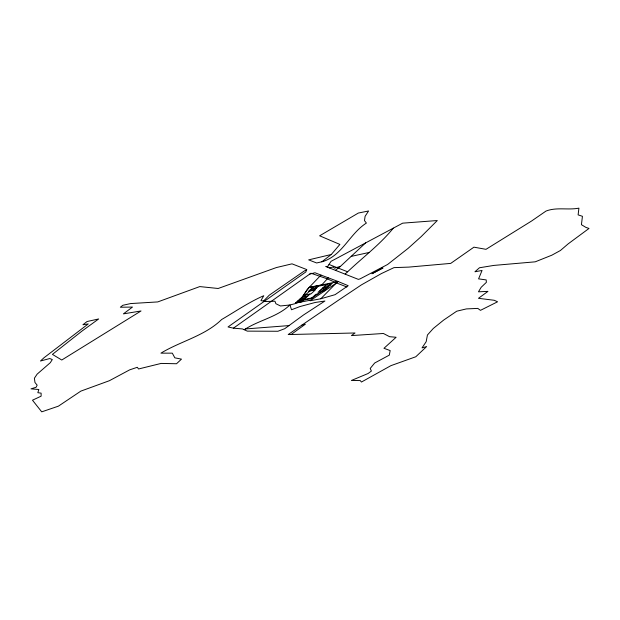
<?xml version="1.0" encoding="UTF-8"?>
<svg xmlns="http://www.w3.org/2000/svg" width="620" height="620" viewBox="0 0 620 620"><rect width="100%" height="100%" fill="white"/><g stroke="black" fill="none" stroke-linecap="round" stroke-linejoin="round"><path stroke-width="0.93" d="M244.102 329.67L245.458 328.957C259.803 319.959 277.388 316.905 289.92 304.978L291.516 309.752L299.94 306.559L315.224 302.467L324.903 301.018L303.498 314.991L284.751 328.685L277.923 331.258L247.295 331.134L242.505 328.941L233.43 328.166L228.028 326.949L305.776 271.994L306.792 269.591L292.005 263.841L276.365 267.561L218.162 288.486L199.779 286.587L157.767 301.917L130.696 303.56L122.868 305.28L120.326 307.233L132.478 307.071L123.411 313.867L141.019 310.976L61.768 360.019L52.421 354.384L82.049 331.034L98.657 318.959L87.056 321.532L82.886 324.772L88.265 323.911L43.974 357.779L40.486 361.01L49.747 358.538L52.297 359.546L50.305 362.677L37.123 374.154L34.395 378.223L34.968 382.478L37.146 385.16L36.099 387.26L31 388.849L38.828 389.507L37.843 392.7L41.114 393.15L41.122 396.172L32.488 400.202L41.718 411.85L58.396 406.17L80.832 391.127L109.399 380.703L129.619 369.877L137.322 367.28L138.531 368.985L161.146 363.421L176.522 363.746L181.474 359.127L174.848 357.841L172.306 353.152L160.913 353.16C180.683 341.147 204.794 335.947 221.673 319.502C235.585 311.38 248.976 302.149 263.787 295.709L260.966 300.553L265.368 301.514L274.954 301.196L275.861 303.692L280.472 305.97L289.92 304.978L294.95 303.722L302.358 296.964L308.962 287.603L337.714 281.612L320.803 298.762L310.116 300.793L336.505 282.953L337.885 281.418L348.192 285.696L335.071 294.678L320.803 298.762M302.358 296.964L307.163 289.494L320.99 275.079L337.885 281.418L334.916 282.193L327.29 278.853L310.946 273.219L233.43 328.166M329.019 264.461L327.298 267.119L325.779 266.53L327.779 266.368L327.298 267.119L358.383 279.387L360.104 278.868L387.608 264.476L408.154 248.326L421.213 236.584L437.294 220.534L402.667 223.161L331.034 261.338L329.019 264.461L347.626 271.785C362.878 257.277 380.006 244.575 393.328 228.137M331.289 254.487L339.892 244.419L319.633 235.802L358.352 213.04L368.582 210.978L365.095 216.303L364.49 220.635L366.389 223.068C349.719 233.678 342.596 255.153 322.997 261.524L316.642 262.973L308.659 259.873L331.289 254.487L321.865 261.779M335.482 270.281L340.465 266.352L365.622 242.877M328.267 277.83L321.718 284.944L309.248 287.3M263.485 301.111L269.281 295.174L304.42 270.886L306.582 270.103M313.883 287.184L298.67 301.165L311.411 298.514L324.121 289.819L330.824 283.65M302.738 299.824L306.598 296.275M317.254 286.479L313.402 290.021L310.031 290.718M309.961 294.035L301.46 301.855L295.74 303.048L304.242 295.228L311.108 293.803L315.363 289.889L308.497 291.322L312.751 287.409L332.188 283.356L323.687 291.175L317.967 292.369L326.476 284.549M314.216 290.129L318.463 286.215M311.891 297.918L315.751 294.368L318.223 293.849M345.177 274.001L347.626 271.785M302.025 325.019L288.176 334.544L291.152 334.498L305.373 324.19L302.025 325.019L338.9 299.91L361.413 284.875L381.401 273.575L393.979 267.631L408.812 267.104L450.725 263.392L473.928 247.163L485.995 249.325L531.572 221.022L546.011 211.063C556.605 206.933 567.966 210.273 578.917 208.149L578.119 214.876L582.436 216.31L581.428 224.696L585.815 227.338L589 228.454L568.16 243.869L560.403 250.511L551.831 255.192L535.223 261.826L493.869 265.414L479.462 267.762L474.92 271.777L482.05 270.46L478.578 278.868L486.196 279.915L486.382 282.34L481.182 287.285L478.469 291.811L487.956 291.377L478.477 298.313L494.233 300.281L497.565 301.793L480.461 310.349L477.803 308.404L466.372 308.915L456.739 311.194L443.594 320.122L433.287 328.476L427.436 335.002L426.173 341.69L422.034 347.882L426.622 346.565L415.795 356.763L390.933 365.645L361.452 382.036L360.236 380.572L351.393 380.478L368.117 373.496L371.396 371.047L370.202 368.458L374.689 362.995L389.306 355.136L390.174 350.571L383.966 348.3L396.11 337.264L389.546 336.691L383.408 333.475L351.431 335.591L355.035 332.979L291.175 334.498M340.465 266.352L334.405 268.197L333.196 266.995L329.251 267.887M309.613 274.141L314.968 272.746L320.99 275.079M351.246 256.393L369.047 252.479M310.62 289.362L316.339 288.176M324.345 286.502L330.065 285.308M322.547 288.114L326.972 287.192M322.222 288.455L327.941 287.269M320.091 290.416L325.81 289.222M302.118 297.181L307.838 295.996M299.995 299.142L305.707 297.949M299.375 300.522L312.457 297.794M297.863 301.095L303.583 299.902M295.686 303.064L311.209 300.057M245.458 328.957L288.99 325.593M336.505 282.953L346.906 286.99M382.238 268.096L371.938 273.738L383.021 268.072L382.238 268.096"/></g></svg>
